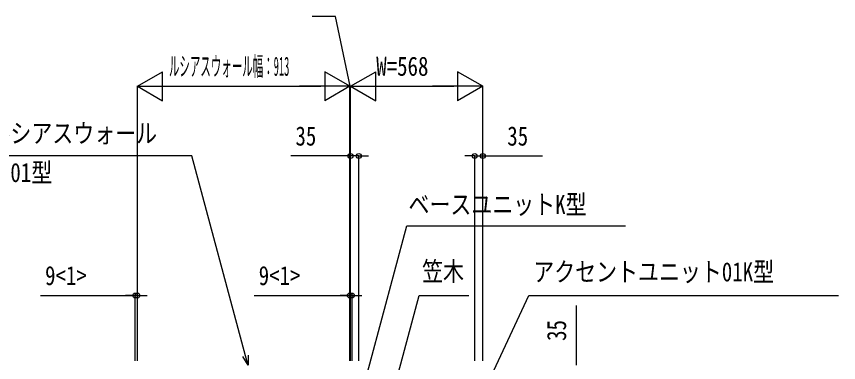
# Model space of a CAD drawing. Units: millimetres, scale not verified. Extents: x -10512 to 10513, y -7424 to 7426.
# Drawn here: x -3328 to 204, y 87 to 1576 of the extents above; entities that cross this region are included whole.
import ezdxf
from ezdxf.enums import TextEntityAlignment as Align

# ---------------------------------------------------------------- set-up
doc = ezdxf.new("R2010")
doc.units = ezdxf.units.MM
doc.header["$LTSCALE"] = 40
doc.layers.add('0-5_YKK_D', color=6, linetype='Continuous')
doc.styles.add('ＭＳ ゴシック', font='')
doc.styles.get('ＭＳ ゴシック').set_extended_font_data('MS Gothic')

msp = doc.modelspace()

# ---------------------------------------------------------------- linework, layer by layer
at = {"layer": '0-5_YKK_D'}
for p, q in [((-2808.15, 1275.6), (-2699.9, 1338.1)), ((-2699.9, 1213.1), (-2699.9, 1338.1)), ((-1895.15, 1275.6), (-2003.4, 1338.1)), ((-2003.4, 1338.1), (-2003.4, 1213.1)), ((-1892.15, 1275.6), (-1783.9, 1338.1)), ((-1783.9, 1213.1), (-1783.9, 1338.1)), ((-1324.15, 1275.6), (-1432.4, 1338.1)), ((-1432.4, 1338.1), (-1432.4, 1213.1)), ((-2808.15, 95.6), (-2808.15, 1276.6)), ((-2808.15, 1275.6), (-2699.9, 1213.1)), ((-2808.15, 1275.6), (-2591.64, 1275.6)), ((-2683.15, 1275.6), (-2020.15, 1275.6)), ((-1895.15, 1275.6), (-2111.66, 1275.6)), ((-1895.15, 1275.6), (-2003.4, 1213.1)), ((-1895.15, 1275.6), (-1937.65, 1275.6)), ((-1895.15, 95.6), (-1895.15, 1276.6)), ((-1895.15, 95.6), (-1895.15, 1276.6)), ((-1892.15, 1275.6), (-1895.15, 1275.6)), ((-1892.15, 1275.6), (-1895.15, 1275.6)), ((-1892.15, 95.6), (-1892.15, 1276.6)), ((-1892.15, 95.6), (-1892.15, 1276.6)), ((-1892.15, 1275.6), (-1849.65, 1275.6)), ((-1892.15, 1275.6), (-1783.9, 1213.1)), ((-1892.15, 1275.6), (-1675.64, 1275.6)), ((-1767.15, 1275.6), (-1449.15, 1275.6)), ((-1324.15, 1275.6), (-1540.66, 1275.6)), ((-1324.15, 1275.6), (-1432.4, 1213.1)), ((-1324.15, 95.6), (-1324.15, 1276.6)), ((-1892.15, 975.6), (-2149.15, 975.6)), ((-1892.15, 95.6), (-1892.15, 976.6)), ((-1857.15, 975.6), (-1892.15, 975.6)), ((-1857.15, 95.6), (-1857.15, 976.6)), ((-1857.15, 975.6), (-1814.65, 975.6)), ((-1359.15, 975.6), (-1401.65, 975.6)), ((-1359.15, 95.6), (-1359.15, 976.6)), ((-1359.15, 975.6), (-1324.15, 975.6)), ((-1324.15, 95.6), (-1324.15, 976.6)), ((-1324.15, 975.6), (-1067.15, 975.6)), ((-3224.75, 375.6), (-2817.15, 375.6)), ((-2817.15, 375.6), (-2859.65, 375.6)), ((-2817.15, 95.6), (-2817.15, 376.6)), ((-2808.15, 375.6), (-2817.15, 375.6)), ((-2808.15, 375.6), (-2817.15, 375.6)), ((-2808.15, 95.6), (-2808.15, 376.6)), ((-2808.15, 375.6), (-2765.65, 375.6)), ((-2307, 375.6), (-1895.15, 375.6)), ((-1895.15, 375.6), (-1937.65, 375.6)), ((-1895.15, 95.6), (-1895.15, 376.6)), ((-1886.15, 375.6), (-1895.15, 375.6)), ((-1886.15, 375.6), (-1895.15, 375.6)), ((-1886.15, 95.6), (-1886.15, 376.6)), ((-1886.15, 375.6), (-1843.65, 375.6)), ((-921.65, 75.6), (-921.65, 332.6))]:
    msp.add_line(p, q, dxfattribs=at)
for points in [[(-1893.65, 1275.6), (-1956.89, 1575.6), (-2056.89, 1575.6)], [(-2332.63, 75.6), (-2343.63, 116.65), (-2573.78, 975.6), (-3449.45, 975.6)], [(-1820.29, 40.6), (-1809.29, 81.65), (-1650.14, 675.6), (-710.76, 675.6)], [(-1687.71, 40.6), (-1676.71, 81.65), (-1597.94, 375.6), (-1384.94, 375.6)], [(-1527.15, -482.9), (-1509.19, -444.38), (-1126.82, 375.6), (204.04, 375.6)], [(-2332.63, 119.6), (-2332.63, 75.6), (-2354.63, 113.7)]]:
    msp.add_lwpolyline(points, dxfattribs=at)
for centre in [(-1892.15, 975.6), (-1857.15, 975.6), (-1359.15, 975.6), (-1324.15, 975.6), (-2817.15, 375.6), (-2808.15, 375.6), (-1895.15, 375.6), (-1886.15, 375.6)]:
    msp.add_circle(centre, 10.62, dxfattribs=at)

# ---------------------------------------------------------------- texts
at = {"layer": '0-5_YKK_D', "style": 'ＭＳ ゴシック'}
for s, width, p in [('ルシアスウォール幅：913', 0.4, (-2672.65, 1295.6)), ('W=568', 0.8, (-1782.15, 1295.6)), ('ルシアスウォール', 0.8, (-3443.62, 1007.39)), ('35', 0.8, (-2129.15, 995.6)), ('35', 0.8, (-1219.15, 995.6)), ('HJ01型', 0.8, (-3443.62, 838.64)), ('ベースユニットK型', 0.8, (-1643.61, 701.19)), ('笠木', 0.8, (-1585.03, 413.84)), ('アクセントユニット01K型', 0.8, (-1107.53, 411.73)), ('9<1>', 0.8, (-3204.75, 395.6)), ('9<1>', 0.8, (-2287, 395.6))]:
    msp.add_text(s, height=82.48, dxfattribs=dict(at, width=width)).set_placement(p, align=Align.BOTTOM_LEFT)
at = {"layer": '0-5_YKK_D', "style": 'ＭＳ ゴシック', "width": 0.8}
msp.add_text('35', height=82.48, rotation=90, dxfattribs=at).set_placement((-941.65, 180.6), align=Align.BOTTOM_LEFT)

doc.saveas('drawing.dxf')
